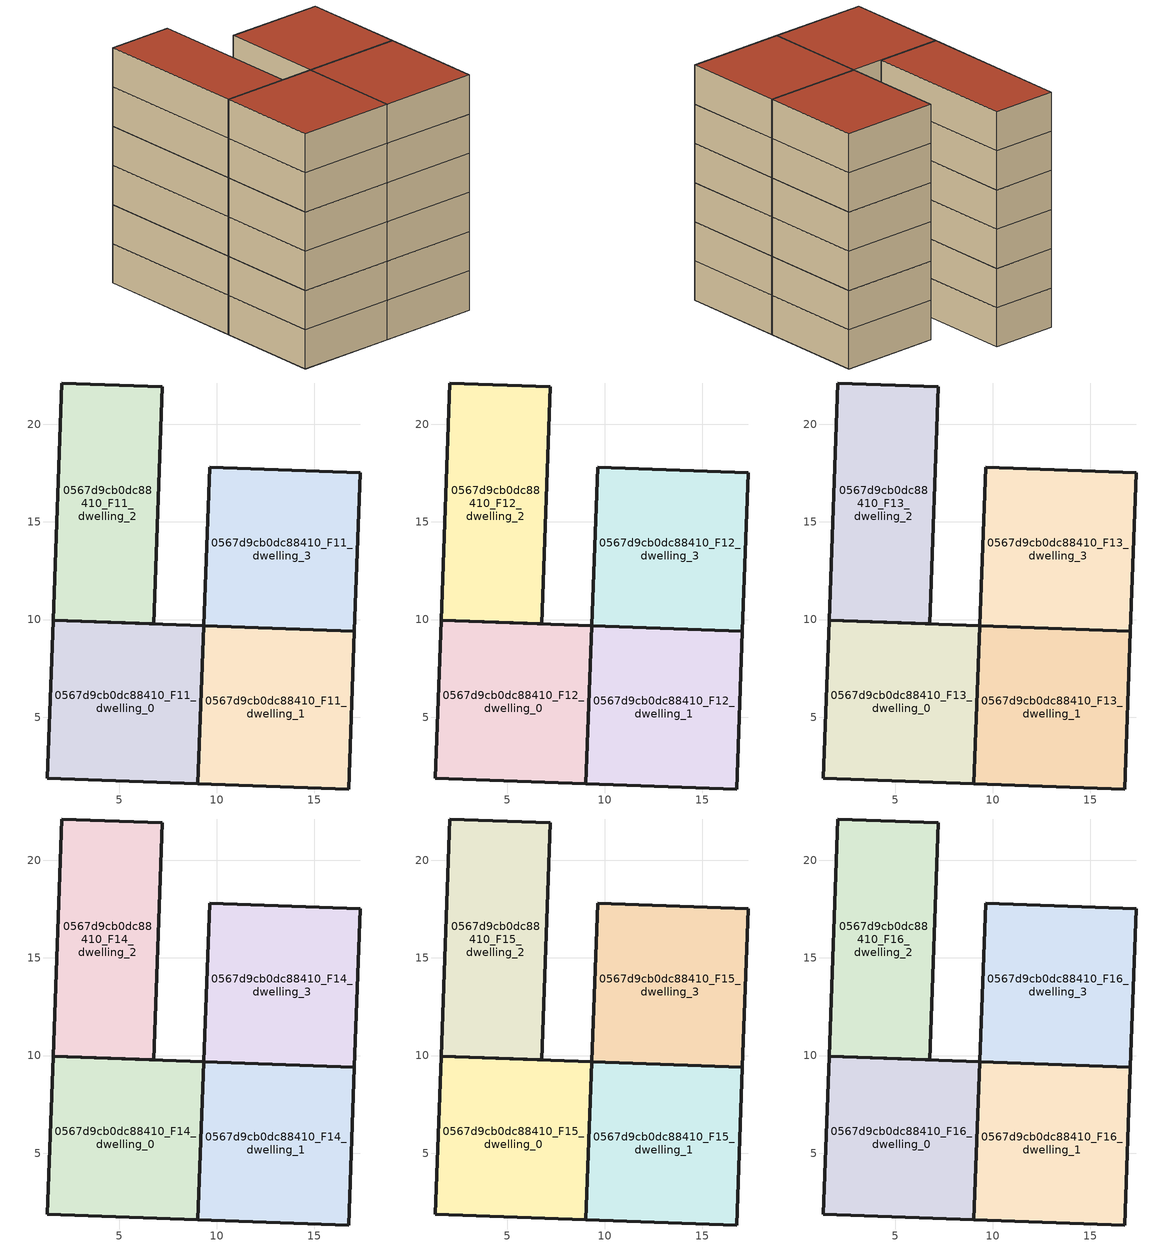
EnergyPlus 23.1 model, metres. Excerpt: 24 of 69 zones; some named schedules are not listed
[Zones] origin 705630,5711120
0567d9cb0dc88410_F11_dwelling_0
 floor to 0567d9cb0dc88410_F10_dwelling_0 (EU_floor_Construction): 9.04,1.61 9.33,9.7 1.63,9.98 1.33,1.89 z33
 wall outside (EU_wall_Construction): 1.63,9.98 9.33,9.7 9.04,1.61 1.33,1.89 1.63,9.98 z33:36
0567d9cb0dc88410_F11_dwelling_1
 floor to 0567d9cb0dc88410_F10_dwelling_1 (EU_floor_Construction): 16.75,1.33 17.05,9.42 9.33,9.7 9.04,1.61 z33
 wall outside (EU_wall_Construction): 16.75,1.33 9.04,1.61 9.33,9.7 17.05,9.42 16.75,1.33 z33:36
0567d9cb0dc88410_F11_dwelling_2
 floor to 0567d9cb0dc88410_F10_dwelling_2 (EU_floor_Construction): 6.77,9.79 7.21,21.92 2.07,22.11 1.63,9.98 z33
 wall outside (EU_wall_Construction): 2.07,22.11 7.21,21.92 6.77,9.79 1.63,9.98 2.07,22.11 z33:36
0567d9cb0dc88410_F11_dwelling_3
 floor to 0567d9cb0dc88410_F10_dwelling_3 (EU_floor_Construction): 17.05,9.42 17.34,17.5 9.63,17.78 9.34,9.7 z33
 wall outside (EU_wall_Construction): 17.05,9.42 9.34,9.7 9.63,17.78 17.34,17.5 17.05,9.42 z33:36
0567d9cb0dc88410_F12_dwelling_0
 floor to 0567d9cb0dc88410_F11_dwelling_0 (EU_floor_Construction): 9.04,1.61 9.33,9.7 1.63,9.98 1.33,1.89 z36
 wall outside (EU_wall_Construction): 1.63,9.98 9.33,9.7 9.04,1.61 1.33,1.89 1.63,9.98 z36:39
0567d9cb0dc88410_F12_dwelling_1
 floor to 0567d9cb0dc88410_F11_dwelling_1 (EU_floor_Construction): 16.75,1.33 17.05,9.42 9.33,9.7 9.04,1.61 z36
 wall outside (EU_wall_Construction): 16.75,1.33 9.04,1.61 9.33,9.7 17.05,9.42 16.75,1.33 z36:39
0567d9cb0dc88410_F12_dwelling_2
 floor to 0567d9cb0dc88410_F11_dwelling_2 (EU_floor_Construction): 6.77,9.79 7.21,21.92 2.07,22.11 1.63,9.98 z36
 wall outside (EU_wall_Construction): 2.07,22.11 7.21,21.92 6.77,9.79 1.63,9.98 2.07,22.11 z36:39
0567d9cb0dc88410_F12_dwelling_3
 floor to 0567d9cb0dc88410_F11_dwelling_3 (EU_floor_Construction): 17.05,9.42 17.34,17.5 9.63,17.78 9.34,9.7 z36
 wall outside (EU_wall_Construction): 17.05,9.42 9.34,9.7 9.63,17.78 17.34,17.5 17.05,9.42 z36:39
0567d9cb0dc88410_F13_dwelling_0
 floor to 0567d9cb0dc88410_F12_dwelling_0 (EU_floor_Construction): 9.04,1.61 9.33,9.7 1.63,9.98 1.33,1.89 z39
 wall outside (EU_wall_Construction): 1.63,9.98 9.33,9.7 9.04,1.61 1.33,1.89 1.63,9.98 z39:42
0567d9cb0dc88410_F13_dwelling_1
 floor to 0567d9cb0dc88410_F12_dwelling_1 (EU_floor_Construction): 16.75,1.33 17.05,9.42 9.33,9.7 9.04,1.61 z39
 wall outside (EU_wall_Construction): 16.75,1.33 9.04,1.61 9.33,9.7 17.05,9.42 16.75,1.33 z39:42
0567d9cb0dc88410_F13_dwelling_2
 floor to 0567d9cb0dc88410_F12_dwelling_2 (EU_floor_Construction): 6.77,9.79 7.21,21.92 2.07,22.11 1.63,9.98 z39
 wall outside (EU_wall_Construction): 2.07,22.11 7.21,21.92 6.77,9.79 1.63,9.98 2.07,22.11 z39:42
0567d9cb0dc88410_F13_dwelling_3
 floor to 0567d9cb0dc88410_F12_dwelling_3 (EU_floor_Construction): 17.05,9.42 17.34,17.5 9.63,17.78 9.34,9.7 z39
 wall outside (EU_wall_Construction): 17.05,9.42 9.34,9.7 9.63,17.78 17.34,17.5 17.05,9.42 z39:42
0567d9cb0dc88410_F14_dwelling_0
 floor to 0567d9cb0dc88410_F13_dwelling_0 (EU_floor_Construction): 9.04,1.61 9.33,9.7 1.63,9.98 1.33,1.89 z42
 wall outside (EU_wall_Construction): 1.63,9.98 9.33,9.7 9.04,1.61 1.33,1.89 1.63,9.98 z42:45
0567d9cb0dc88410_F14_dwelling_1
 floor to 0567d9cb0dc88410_F13_dwelling_1 (EU_floor_Construction): 16.75,1.33 17.05,9.42 9.33,9.7 9.04,1.61 z42
 wall outside (EU_wall_Construction): 16.75,1.33 9.04,1.61 9.33,9.7 17.05,9.42 16.75,1.33 z42:45
0567d9cb0dc88410_F14_dwelling_2
 floor to 0567d9cb0dc88410_F13_dwelling_2 (EU_floor_Construction): 6.77,9.79 7.21,21.92 2.07,22.11 1.63,9.98 z42
 wall outside (EU_wall_Construction): 2.07,22.11 7.21,21.92 6.77,9.79 1.63,9.98 2.07,22.11 z42:45
0567d9cb0dc88410_F14_dwelling_3
 floor to 0567d9cb0dc88410_F13_dwelling_3 (EU_floor_Construction): 17.05,9.42 17.34,17.5 9.63,17.78 9.34,9.7 z42
 wall outside (EU_wall_Construction): 17.05,9.42 9.34,9.7 9.63,17.78 17.34,17.5 17.05,9.42 z42:45
0567d9cb0dc88410_F15_dwelling_0
 floor to 0567d9cb0dc88410_F14_dwelling_0 (EU_floor_Construction): 9.04,1.61 9.33,9.7 1.63,9.98 1.33,1.89 z45
 wall outside (EU_wall_Construction): 1.63,9.98 9.33,9.7 9.04,1.61 1.33,1.89 1.63,9.98 z45:48
0567d9cb0dc88410_F15_dwelling_1
 floor to 0567d9cb0dc88410_F14_dwelling_1 (EU_floor_Construction): 16.75,1.33 17.05,9.42 9.33,9.7 9.04,1.61 z45
 wall outside (EU_wall_Construction): 16.75,1.33 9.04,1.61 9.33,9.7 17.05,9.42 16.75,1.33 z45:48
0567d9cb0dc88410_F15_dwelling_2
 floor to 0567d9cb0dc88410_F14_dwelling_2 (EU_floor_Construction): 6.77,9.79 7.21,21.92 2.07,22.11 1.63,9.98 z45
 wall outside (EU_wall_Construction): 2.07,22.11 7.21,21.92 6.77,9.79 1.63,9.98 2.07,22.11 z45:48
0567d9cb0dc88410_F15_dwelling_3
 floor to 0567d9cb0dc88410_F14_dwelling_3 (EU_floor_Construction): 17.05,9.42 17.34,17.5 9.63,17.78 9.34,9.7 z45
 wall outside (EU_wall_Construction): 17.05,9.42 9.34,9.7 9.63,17.78 17.34,17.5 17.05,9.42 z45:48
0567d9cb0dc88410_F16_dwelling_0
 floor to 0567d9cb0dc88410_F15_dwelling_0 (EU_floor_Construction): 9.04,1.61 9.33,9.7 1.63,9.98 1.33,1.89 z48
 wall outside (EU_wall_Construction): 1.63,9.98 9.33,9.7 9.04,1.61 1.33,1.89 1.63,9.98 z48:51
 roof outside (EU_roof_Construction): 9.33,9.7 9.04,1.61 1.33,1.89 1.63,9.98 z51
0567d9cb0dc88410_F16_dwelling_1
 floor to 0567d9cb0dc88410_F15_dwelling_1 (EU_floor_Construction): 16.75,1.33 17.05,9.42 9.33,9.7 9.04,1.61 z48
 wall outside (EU_wall_Construction): 16.75,1.33 9.04,1.61 9.33,9.7 17.05,9.42 16.75,1.33 z48:51
 roof outside (EU_roof_Construction): 17.05,9.42 16.75,1.33 9.04,1.61 9.33,9.7 z51
0567d9cb0dc88410_F16_dwelling_2
 floor to 0567d9cb0dc88410_F15_dwelling_2 (EU_floor_Construction): 6.77,9.79 7.21,21.92 2.07,22.11 1.63,9.98 z48
 wall outside (EU_wall_Construction): 2.07,22.11 7.21,21.92 6.77,9.79 1.63,9.98 2.07,22.11 z48:51
 roof outside (EU_roof_Construction): 7.21,21.92 6.77,9.79 1.63,9.98 2.07,22.11 z51
0567d9cb0dc88410_F16_dwelling_3
 floor to 0567d9cb0dc88410_F15_dwelling_3 (EU_floor_Construction): 17.05,9.42 17.34,17.5 9.63,17.78 9.34,9.7 z48
 wall outside (EU_wall_Construction): 17.05,9.42 9.34,9.7 9.63,17.78 17.34,17.5 17.05,9.42 z48:51
 roof outside (EU_roof_Construction): 17.34,17.5 17.05,9.42 9.34,9.7 9.63,17.78 z51
[Building]
EU S2 Campaign: North Axis=0; Terrain=City; Solar Distribution=FullExterior
[Site:Location]
London: Latitude=51.5; Longitude=-0.5; Time Zone=0; Elevation=25
[SizingPeriod:WeatherFileDays]
AnnualSizingPeriod: Begin Month=1; Begin Day of Month=1; End Month=12; End Day of Month=31; Day of Week for Start Day=Monday; Use Weather File Daylight Saving Period=No; Use Weather File Rain and Snow Indicators=No
[MATERIAL]
EU_InternalMass_Material: Roughness=MediumRough; Thickness=0.1; Conductivity=1; Density=1800; Specific Heat=900; Thermal Absorptance=0.9; Solar Absorptance=0.7; Visible Absorptance=0.7
[MATERIAL:NOMASS] Roughness=MediumRough; Thermal Absorptance=0.9; Solar Absorptance=0.7; Visible Absorptance=0.7
Name | Thermal Resistance
EU_wall_NoMass | 0.635353
EU_roof_NoMass | 0.675062
EU_floor_NoMass | 1.96382
[CONSTRUCTION]
EU_wall_Construction: EU_wall_NoMass
EU_roof_Construction: EU_roof_NoMass
EU_floor_Construction: EU_floor_NoMass
EU_InternalMass_Construction: EU_InternalMass_Material
[ZONE] Type=1; Multiplier=1; Ceiling Height=autocalculate; Floor Area=autocalculate; Part of Total Floor Area=Yes
Name | Volume
0567d9cb0dc88410_F11_dwelling_0; 0567d9cb0dc88410_F12_dwelling_0; 0567d9cb0dc88410_F13_dwelling_0; 0567d9cb0dc88410_F14_dwelling_0; 0567d9cb0dc88410_F15_dwelling_0; 0567d9cb0dc88410_F16_dwelling_0 | 187.333
0567d9cb0dc88410_F11_dwelling_1; 0567d9cb0dc88410_F12_dwelling_1; 0567d9cb0dc88410_F13_dwelling_1; 0567d9cb0dc88410_F14_dwelling_1; 0567d9cb0dc88410_F15_dwelling_1; 0567d9cb0dc88410_F16_dwelling_1 | 187.336
0567d9cb0dc88410_F11_dwelling_2; 0567d9cb0dc88410_F12_dwelling_2; 0567d9cb0dc88410_F13_dwelling_2; 0567d9cb0dc88410_F14_dwelling_2; 0567d9cb0dc88410_F15_dwelling_2; 0567d9cb0dc88410_F16_dwelling_2 | 187.327
0567d9cb0dc88410_F11_dwelling_3; 0567d9cb0dc88410_F12_dwelling_3; 0567d9cb0dc88410_F13_dwelling_3; 0567d9cb0dc88410_F14_dwelling_3; 0567d9cb0dc88410_F15_dwelling_3; 0567d9cb0dc88410_F16_dwelling_3 | 187.337
[INTERNALMASS] Construction=EU_InternalMass_Construction
Name | Zone or ZoneList | Surface Area
0567d9cb0dc88410_F11_dwelling_0_EU_InternalMass | 0567d9cb0dc88410_F11_dwelling_0 | 78.0555
0567d9cb0dc88410_F11_dwelling_1_EU_InternalMass | 0567d9cb0dc88410_F11_dwelling_1 | 78.055
0567d9cb0dc88410_F11_dwelling_2_EU_InternalMass | 0567d9cb0dc88410_F11_dwelling_2 | 78.055
0567d9cb0dc88410_F11_dwelling_3_EU_InternalMass | 0567d9cb0dc88410_F11_dwelling_3 | 78.0555
0567d9cb0dc88410_F12_dwelling_0_EU_InternalMass | 0567d9cb0dc88410_F12_dwelling_0 | 78.0555
0567d9cb0dc88410_F12_dwelling_1_EU_InternalMass | 0567d9cb0dc88410_F12_dwelling_1 | 78.055
0567d9cb0dc88410_F12_dwelling_2_EU_InternalMass | 0567d9cb0dc88410_F12_dwelling_2 | 78.055
0567d9cb0dc88410_F12_dwelling_3_EU_InternalMass | 0567d9cb0dc88410_F12_dwelling_3 | 78.0555
0567d9cb0dc88410_F13_dwelling_0_EU_InternalMass | 0567d9cb0dc88410_F13_dwelling_0 | 78.0555
0567d9cb0dc88410_F13_dwelling_1_EU_InternalMass | 0567d9cb0dc88410_F13_dwelling_1 | 78.055
0567d9cb0dc88410_F13_dwelling_2_EU_InternalMass | 0567d9cb0dc88410_F13_dwelling_2 | 78.055
0567d9cb0dc88410_F13_dwelling_3_EU_InternalMass | 0567d9cb0dc88410_F13_dwelling_3 | 78.0555
0567d9cb0dc88410_F14_dwelling_0_EU_InternalMass | 0567d9cb0dc88410_F14_dwelling_0 | 78.0555
0567d9cb0dc88410_F14_dwelling_1_EU_InternalMass | 0567d9cb0dc88410_F14_dwelling_1 | 78.055
0567d9cb0dc88410_F14_dwelling_2_EU_InternalMass | 0567d9cb0dc88410_F14_dwelling_2 | 78.055
0567d9cb0dc88410_F14_dwelling_3_EU_InternalMass | 0567d9cb0dc88410_F14_dwelling_3 | 78.0555
0567d9cb0dc88410_F15_dwelling_0_EU_InternalMass | 0567d9cb0dc88410_F15_dwelling_0 | 78.0555
0567d9cb0dc88410_F15_dwelling_1_EU_InternalMass | 0567d9cb0dc88410_F15_dwelling_1 | 78.055
0567d9cb0dc88410_F15_dwelling_2_EU_InternalMass | 0567d9cb0dc88410_F15_dwelling_2 | 78.055
0567d9cb0dc88410_F15_dwelling_3_EU_InternalMass | 0567d9cb0dc88410_F15_dwelling_3 | 78.0555
0567d9cb0dc88410_F16_dwelling_0_EU_InternalMass | 0567d9cb0dc88410_F16_dwelling_0 | 78.0555
0567d9cb0dc88410_F16_dwelling_1_EU_InternalMass | 0567d9cb0dc88410_F16_dwelling_1 | 78.055
0567d9cb0dc88410_F16_dwelling_2_EU_InternalMass | 0567d9cb0dc88410_F16_dwelling_2 | 78.055
0567d9cb0dc88410_F16_dwelling_3_EU_InternalMass | 0567d9cb0dc88410_F16_dwelling_3 | 78.0555
[OTHEREQUIPMENT] Fuel Type=Electricity; Design Level Calculation Method=Watts/Area; Power per Zone Floor Area=1; Fraction Latent=0; Fraction Radiant=0; Fraction Lost=0; Carbon Dioxide Generation Rate=0; EndUse Subcategory=EU_Step8_InternalGains
Name | Zone or ZoneList or Space or SpaceList | Schedule
EU_Step8_InternalGain_0567d9cb0dc88410_F11_dwelling_0_f000 | 0567d9cb0dc88410_F11_dwelling_0 | EU_Step8_GainSchedule_0567d9cb0dc88410_F11_dwelling_0_f000
EU_Step8_InternalGain_0567d9cb0dc88410_F11_dwelling_1_f000 | 0567d9cb0dc88410_F11_dwelling_1 | EU_Step8_GainSchedule_0567d9cb0dc88410_F11_dwelling_1_f000
EU_Step8_InternalGain_0567d9cb0dc88410_F11_dwelling_2_f000 | 0567d9cb0dc88410_F11_dwelling_2 | EU_Step8_GainSchedule_0567d9cb0dc88410_F11_dwelling_2_f000
EU_Step8_InternalGain_0567d9cb0dc88410_F11_dwelling_3_f000 | 0567d9cb0dc88410_F11_dwelling_3 | EU_Step8_GainSchedule_0567d9cb0dc88410_F11_dwelling_3_f000
EU_Step8_InternalGain_0567d9cb0dc88410_F12_dwelling_0_f000 | 0567d9cb0dc88410_F12_dwelling_0 | EU_Step8_GainSchedule_0567d9cb0dc88410_F12_dwelling_0_f000
EU_Step8_InternalGain_0567d9cb0dc88410_F12_dwelling_1_f000 | 0567d9cb0dc88410_F12_dwelling_1 | EU_Step8_GainSchedule_0567d9cb0dc88410_F12_dwelling_1_f000
EU_Step8_InternalGain_0567d9cb0dc88410_F12_dwelling_2_f000 | 0567d9cb0dc88410_F12_dwelling_2 | EU_Step8_GainSchedule_0567d9cb0dc88410_F12_dwelling_2_f000
EU_Step8_InternalGain_0567d9cb0dc88410_F12_dwelling_3_f000 | 0567d9cb0dc88410_F12_dwelling_3 | EU_Step8_GainSchedule_0567d9cb0dc88410_F12_dwelling_3_f000
EU_Step8_InternalGain_0567d9cb0dc88410_F13_dwelling_0_f000 | 0567d9cb0dc88410_F13_dwelling_0 | EU_Step8_GainSchedule_0567d9cb0dc88410_F13_dwelling_0_f000
EU_Step8_InternalGain_0567d9cb0dc88410_F13_dwelling_1_f000 | 0567d9cb0dc88410_F13_dwelling_1 | EU_Step8_GainSchedule_0567d9cb0dc88410_F13_dwelling_1_f000
EU_Step8_InternalGain_0567d9cb0dc88410_F13_dwelling_2_f000 | 0567d9cb0dc88410_F13_dwelling_2 | EU_Step8_GainSchedule_0567d9cb0dc88410_F13_dwelling_2_f000
EU_Step8_InternalGain_0567d9cb0dc88410_F13_dwelling_3_f000 | 0567d9cb0dc88410_F13_dwelling_3 | EU_Step8_GainSchedule_0567d9cb0dc88410_F13_dwelling_3_f000
EU_Step8_InternalGain_0567d9cb0dc88410_F14_dwelling_0_f000 | 0567d9cb0dc88410_F14_dwelling_0 | EU_Step8_GainSchedule_0567d9cb0dc88410_F14_dwelling_0_f000
EU_Step8_InternalGain_0567d9cb0dc88410_F14_dwelling_1_f000 | 0567d9cb0dc88410_F14_dwelling_1 | EU_Step8_GainSchedule_0567d9cb0dc88410_F14_dwelling_1_f000
EU_Step8_InternalGain_0567d9cb0dc88410_F14_dwelling_2_f000 | 0567d9cb0dc88410_F14_dwelling_2 | EU_Step8_GainSchedule_0567d9cb0dc88410_F14_dwelling_2_f000
EU_Step8_InternalGain_0567d9cb0dc88410_F14_dwelling_3_f000 | 0567d9cb0dc88410_F14_dwelling_3 | EU_Step8_GainSchedule_0567d9cb0dc88410_F14_dwelling_3_f000
EU_Step8_InternalGain_0567d9cb0dc88410_F15_dwelling_0_f000 | 0567d9cb0dc88410_F15_dwelling_0 | EU_Step8_GainSchedule_0567d9cb0dc88410_F15_dwelling_0_f000
EU_Step8_InternalGain_0567d9cb0dc88410_F15_dwelling_1_f000 | 0567d9cb0dc88410_F15_dwelling_1 | EU_Step8_GainSchedule_0567d9cb0dc88410_F15_dwelling_1_f000
EU_Step8_InternalGain_0567d9cb0dc88410_F15_dwelling_2_f000 | 0567d9cb0dc88410_F15_dwelling_2 | EU_Step8_GainSchedule_0567d9cb0dc88410_F15_dwelling_2_f000
EU_Step8_InternalGain_0567d9cb0dc88410_F15_dwelling_3_f000 | 0567d9cb0dc88410_F15_dwelling_3 | EU_Step8_GainSchedule_0567d9cb0dc88410_F15_dwelling_3_f000
EU_Step8_InternalGain_0567d9cb0dc88410_F16_dwelling_0_f000 | 0567d9cb0dc88410_F16_dwelling_0 | EU_Step8_GainSchedule_0567d9cb0dc88410_F16_dwelling_0_f000
EU_Step8_InternalGain_0567d9cb0dc88410_F16_dwelling_1_f000 | 0567d9cb0dc88410_F16_dwelling_1 | EU_Step8_GainSchedule_0567d9cb0dc88410_F16_dwelling_1_f000
EU_Step8_InternalGain_0567d9cb0dc88410_F16_dwelling_2_f000 | 0567d9cb0dc88410_F16_dwelling_2 | EU_Step8_GainSchedule_0567d9cb0dc88410_F16_dwelling_2_f000
EU_Step8_InternalGain_0567d9cb0dc88410_F16_dwelling_3_f000 | 0567d9cb0dc88410_F16_dwelling_3 | EU_Step8_GainSchedule_0567d9cb0dc88410_F16_dwelling_3_f000
[ZONEVENTILATION:DESIGNFLOWRATE] Schedule=EU_AlwaysOn; Design Flow Rate Calculation Method=AirChanges/Hour; Air Changes per Hour=0.555504; Ventilation Type=Natural; Fan Pressure Rise=0; Fan Total Efficiency=1; Constant Term Coefficient=1; Temperature Term Coefficient=0; Velocity Term Coefficient=0; Velocity Squared Term Coefficient=0; Minimum Indoor Temperature=-100; Maximum Indoor Temperature=100; Delta Temperature=-100; Minimum Outdoor Temperature=-100; Maximum Outdoor Temperature=100; Maximum Wind Speed=40
Name | Zone or ZoneList or Space or SpaceList
EU_ConstantAir_0567d9cb0dc88410_F11_dwelling_0 | 0567d9cb0dc88410_F11_dwelling_0
EU_ConstantAir_0567d9cb0dc88410_F11_dwelling_1 | 0567d9cb0dc88410_F11_dwelling_1
EU_ConstantAir_0567d9cb0dc88410_F11_dwelling_2 | 0567d9cb0dc88410_F11_dwelling_2
EU_ConstantAir_0567d9cb0dc88410_F11_dwelling_3 | 0567d9cb0dc88410_F11_dwelling_3
EU_ConstantAir_0567d9cb0dc88410_F12_dwelling_0 | 0567d9cb0dc88410_F12_dwelling_0
EU_ConstantAir_0567d9cb0dc88410_F12_dwelling_1 | 0567d9cb0dc88410_F12_dwelling_1
EU_ConstantAir_0567d9cb0dc88410_F12_dwelling_2 | 0567d9cb0dc88410_F12_dwelling_2
EU_ConstantAir_0567d9cb0dc88410_F12_dwelling_3 | 0567d9cb0dc88410_F12_dwelling_3
EU_ConstantAir_0567d9cb0dc88410_F13_dwelling_0 | 0567d9cb0dc88410_F13_dwelling_0
EU_ConstantAir_0567d9cb0dc88410_F13_dwelling_1 | 0567d9cb0dc88410_F13_dwelling_1
EU_ConstantAir_0567d9cb0dc88410_F13_dwelling_2 | 0567d9cb0dc88410_F13_dwelling_2
EU_ConstantAir_0567d9cb0dc88410_F13_dwelling_3 | 0567d9cb0dc88410_F13_dwelling_3
EU_ConstantAir_0567d9cb0dc88410_F14_dwelling_0 | 0567d9cb0dc88410_F14_dwelling_0
EU_ConstantAir_0567d9cb0dc88410_F14_dwelling_1 | 0567d9cb0dc88410_F14_dwelling_1
EU_ConstantAir_0567d9cb0dc88410_F14_dwelling_2 | 0567d9cb0dc88410_F14_dwelling_2
EU_ConstantAir_0567d9cb0dc88410_F14_dwelling_3 | 0567d9cb0dc88410_F14_dwelling_3
EU_ConstantAir_0567d9cb0dc88410_F15_dwelling_0 | 0567d9cb0dc88410_F15_dwelling_0
EU_ConstantAir_0567d9cb0dc88410_F15_dwelling_1 | 0567d9cb0dc88410_F15_dwelling_1
EU_ConstantAir_0567d9cb0dc88410_F15_dwelling_2 | 0567d9cb0dc88410_F15_dwelling_2
EU_ConstantAir_0567d9cb0dc88410_F15_dwelling_3 | 0567d9cb0dc88410_F15_dwelling_3
EU_ConstantAir_0567d9cb0dc88410_F16_dwelling_0 | 0567d9cb0dc88410_F16_dwelling_0
EU_ConstantAir_0567d9cb0dc88410_F16_dwelling_1 | 0567d9cb0dc88410_F16_dwelling_1
EU_ConstantAir_0567d9cb0dc88410_F16_dwelling_2 | 0567d9cb0dc88410_F16_dwelling_2
EU_ConstantAir_0567d9cb0dc88410_F16_dwelling_3 | 0567d9cb0dc88410_F16_dwelling_3
[HVACTEMPLATE:THERMOSTAT] Constant Heating Setpoint=20; Constant Cooling Setpoint=50
EU_HeatOnly_0567d9cb0dc88410_F6_dwelling_3; EU_HeatOnly_0567d9cb0dc88410_F7_dwelling_0; EU_HeatOnly_0567d9cb0dc88410_F7_dwelling_1; EU_HeatOnly_0567d9cb0dc88410_F7_dwelling_2; EU_HeatOnly_0567d9cb0dc88410_F7_dwelling_3; EU_HeatOnly_0567d9cb0dc88410_F8_dwelling_0; EU_HeatOnly_0567d9cb0dc88410_F8_dwelling_1; EU_HeatOnly_0567d9cb0dc88410_F8_dwelling_2; EU_HeatOnly_0567d9cb0dc88410_F8_dwelling_3; EU_HeatOnly_0567d9cb0dc88410_F9_dwelling_0; EU_HeatOnly_0567d9cb0dc88410_F9_dwelling_1; EU_HeatOnly_0567d9cb0dc88410_F9_dwelling_2; EU_HeatOnly_0567d9cb0dc88410_F9_dwelling_3; EU_HeatOnly_0567d9cb0dc88410_F10_dwelling_0
